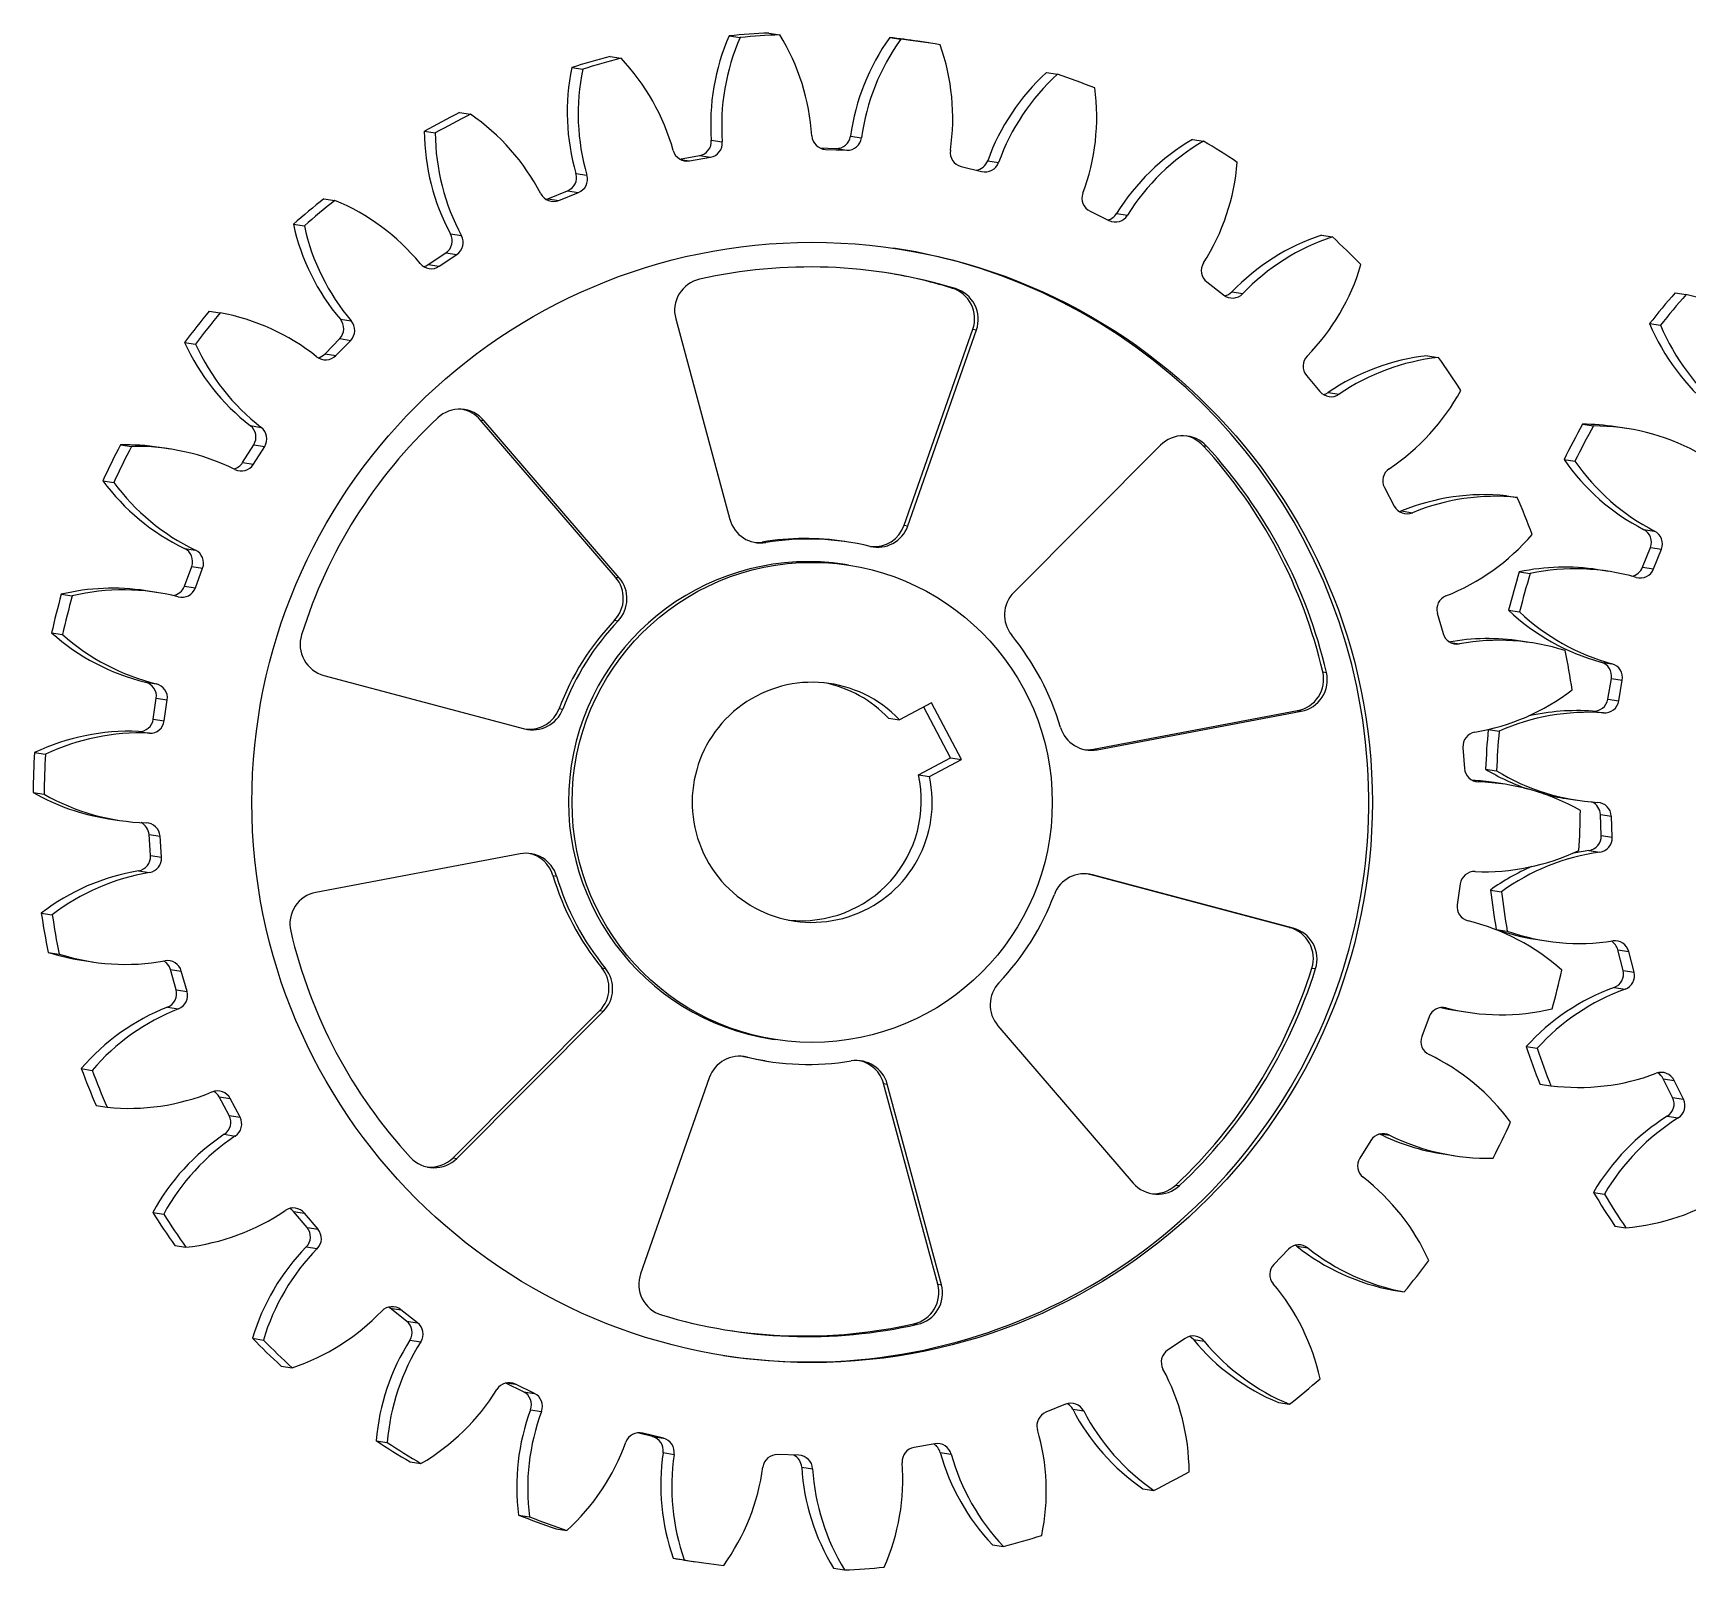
# Model space of a CAD drawing. Header units: millimetres. Extents: x -111 to 111, y -38 to 39.
# Drawn here: x -111.5 to -28.8, y -38.5 to 38.4 of the extents above; entities that cross this region are included whole.
import ezdxf

# ---------------------------------------------------------------- set-up
doc = ezdxf.new("R2010")
doc.units = ezdxf.units.MM

msp = doc.modelspace()

# ---------------------------------------------------------------- linework, layer by layer
at = {"color": 7, "linetype": 'Continuous', "lineweight": 25}
for p, q in [((-76.71, 38.218), (-76.162, 38.134)), ((-74.724, 38.353), (-74.176, 38.269)), ((-68.684, 38.132), (-68.137, 38.048)), ((-66.732, 37.858), (-67.28, 37.942)), ((-84.577, 36.633), (-84.03, 36.549)), ((-82.663, 37.178), (-82.116, 37.094)), ((-60.852, 36.379), (-60.305, 36.295)), ((-90.185, 34.378), (-89.638, 34.294)), ((-91.944, 33.446), (-91.397, 33.362)), ((-70.644, 33.209), (-70.097, 33.125)), ((-77.603, 32.995), (-77.056, 32.911)), ((-72.185, 32.615), (-71.384, 32.586)), ((-72.055, 32.566), (-71.891, 32.541)), ((-71.891, 32.541), (-70.836, 32.502)), ((-71.384, 32.586), (-70.836, 32.502)), ((-53.556, 33.035), (-53.009, 32.951)), ((-79.185, 32.059), (-78.197, 32.232)), ((-79.144, 32.036), (-78.689, 31.966)), ((-78.689, 31.966), (-77.65, 32.148)), ((-78.197, 32.232), (-77.65, 32.148)), ((-65.122, 31.689), (-64.098, 31.431)), ((-63.793, 31.971), (-63.245, 31.887)), ((-84.366, 31.338), (-83.819, 31.254)), ((-96.96, 30.074), (-96.413, 29.99)), ((-85.863, 30.044), (-85.768, 30.075)), ((-85.768, 30.075), (-84.789, 30.468)), ((-85.768, 30.075), (-85.22, 29.991)), ((-85.22, 29.991), (-84.241, 30.384)), ((-84.789, 30.468), (-84.241, 30.384)), ((-58.677, 29.447), (-57.73, 28.983)), ((-57.348, 29.335), (-56.801, 29.251)), ((-98.487, 28.797), (-97.94, 28.713)), ((-90.637, 28.312), (-90.089, 28.228)), ((-47.114, 28.247), (-46.567, 28.163)), ((-91.745, 26.784), (-90.869, 27.373)), ((-90.869, 27.373), (-90.322, 27.289)), ((-91.745, 26.784), (-91.198, 26.7)), ((-91.198, 26.7), (-90.322, 27.289)), ((-52.84, 25.915), (-52.01, 25.264)), ((-65.578, 25.607), (-65.396, 25.579)), ((-51.593, 25.417), (-51.045, 25.333)), ((-29.442, 25.364), (-28.895, 25.28)), ((-102.693, 24.456), (-102.146, 24.372)), ((-96.142, 24.047), (-95.594, 23.963)), ((-79.383, 24.071), (-76.679, 14.049)), ((-67.966, 13.751), (-64.534, 23.548)), ((-67.784, 13.723), (-64.352, 23.52)), ((-64.534, 23.548), (-64.352, 23.52)), ((-30.713, 23.832), (-30.166, 23.748)), ((-103.922, 22.889), (-103.374, 22.805)), ((-96.908, 22.322), (-96.174, 23.08)), ((-96.361, 22.238), (-95.626, 22.996)), ((-96.174, 23.08), (-95.626, 22.996)), ((-96.908, 22.322), (-96.361, 22.238)), ((-41.809, 22.225), (-41.261, 22.141)), ((-47.865, 21.246), (-47.188, 20.436)), ((-46.777, 20.387), (-46.23, 20.303)), ((-89.152, 19.021), (-88.97, 18.993)), ((-82.387, 11.151), (-89.152, 19.021)), ((-100.64, 18.731), (-100.092, 18.647)), ((-82.204, 11.123), (-88.97, 18.993)), ((-34.066, 18.802), (-33.519, 18.718)), ((-31.871, 18.591), (-32.419, 18.675)), ((-107.133, 17.768), (-106.586, 17.684)), ((-104.635, 17.561), (-105.183, 17.645)), ((-101.031, 16.884), (-100.47, 17.778)), ((-100.483, 16.8), (-99.923, 17.694)), ((-100.47, 17.778), (-99.923, 17.694)), ((-55.163, 17.754), (-62.488, 10.4)), ((-53.037, 17.739), (-52.855, 17.711)), ((-101.031, 16.884), (-100.483, 16.8)), ((-34.991, 17.039), (-34.444, 16.955)), ((-108.009, 15.98), (-107.462, 15.896)), ((-43.969, 15.644), (-43.475, 14.711)), ((-37.871, 15.23), (-37.324, 15.146)), ((-43.213, 14.433), (-43.113, 14.466)), ((-43.113, 14.466), (-42.566, 14.382)), ((-67.966, 13.751), (-67.784, 13.723)), ((-31.012, 13.542), (-30.464, 13.458)), ((-103.934, 12.595), (-103.387, 12.511)), ((-75.057, 12.915), (-74.875, 12.887)), ((-70.75, 12.91), (-70.933, 12.938)), ((-31.063, 11.656), (-30.673, 12.636)), ((-30.673, 12.636), (-30.126, 12.552)), ((-30.516, 11.572), (-30.126, 12.552)), ((-103.933, 10.708), (-103.571, 11.699)), ((-103.571, 11.699), (-103.023, 11.615)), ((-103.386, 10.624), (-103.023, 11.615)), ((-70.74, 11.764), (-70.922, 11.792)), ((-31.063, 11.656), (-30.516, 11.572)), ((-82.387, 11.151), (-82.204, 11.123)), ((-37.225, 11.422), (-36.678, 11.338)), ((-32.755, 11.448), (-33.302, 11.532)), ((-110.086, 10.303), (-109.539, 10.219)), ((-105.32, 10.396), (-105.868, 10.48)), ((-103.933, 10.708), (-103.386, 10.624)), ((-41.322, 9.354), (-41.033, 8.339)), ((-37.763, 9.505), (-37.216, 9.421)), ((-110.571, 8.373), (-110.024, 8.289)), ((-82.44, 9.005), (-82.258, 8.977)), ((-40.676, 7.899), (-40.212, 7.828)), ((-36.596, 7.877), (-37.143, 7.961)), ((-33.144, 6.913), (-32.597, 6.829)), ((-105.882, 5.909), (-105.335, 5.825)), ((-96.964, 6.248), (-86.934, 3.581)), ((-47.046, 6.42), (-46.864, 6.392)), ((-32.802, 5.057), (-32.624, 6.097)), ((-32.624, 6.097), (-32.077, 6.013)), ((-32.255, 4.972), (-32.077, 6.013)), ((-105.489, 4.063), (-105.34, 5.108)), ((-105.34, 5.108), (-104.792, 5.024)), ((-104.941, 3.979), (-104.792, 5.024)), ((-32.802, 5.057), (-32.255, 4.972)), ((-85.209, 4.59), (-85.027, 4.562)), ((-66.594, 4.874), (-68.2, 4.023)), ((-65.645, 2.13), (-66.987, 4.666)), ((-65.098, 2.046), (-66.594, 4.874)), ((-58.506, 2.56), (-48.308, 4.486)), ((-58.323, 2.532), (-48.125, 4.458)), ((-48.308, 4.486), (-48.125, 4.458)), ((-33.563, 4.46), (-33.015, 4.375)), ((-106.233, 3.445), (-105.685, 3.361)), ((-105.489, 4.063), (-104.941, 3.979)), ((-68.747, 4.107), (-68.2, 4.023)), ((-38.768, 3.545), (-38.233, 3.462)), ((-58.506, 2.56), (-58.323, 2.532)), ((-40.041, 2.651), (-39.969, 1.598)), ((-111.423, 2.388), (-110.876, 2.304)), ((-67.251, 1.279), (-65.645, 2.13)), ((-66.703, 1.195), (-65.098, 2.046)), ((-65.645, 2.13), (-65.098, 2.046)), ((-67.251, 1.279), (-66.703, 1.195)), ((-39.447, 0.954), (-39.272, 0.927)), ((-38.909, 1.56), (-38.362, 1.476)), ((-37.937, 0.805), (-38.484, 0.889)), ((-111.496, 0.398), (-110.949, 0.314)), ((-34.884, 0.093), (-34.337, 0.009)), ((-33.174, -0.705), (-32.626, -0.79)), ((-33.131, -1.76), (-33.174, -0.705)), ((-32.584, -1.844), (-32.626, -0.79)), ((-107.733, -0.914), (-107.185, -0.998)), ((-105.7, -1.707), (-105.153, -1.791)), ((-105.629, -2.76), (-105.7, -1.707)), ((-105.081, -2.844), (-105.153, -1.791)), ((-33.131, -1.76), (-32.584, -1.844)), ((-105.629, -2.76), (-105.081, -2.844)), ((-87.164, -2.669), (-97.362, -4.595)), ((-33.751, -2.502), (-33.204, -2.586)), ((-106.228, -3.519), (-105.681, -3.603)), ((-85.516, -3.76), (-85.333, -3.788)), ((-58.735, -3.69), (-58.812, -3.671)), ((-58.735, -3.69), (-58.553, -3.718)), ((-48.706, -6.357), (-58.735, -3.69)), ((-48.523, -6.385), (-58.553, -3.718)), ((-40.181, -4.172), (-40.33, -5.217)), ((-38.666, -4.48), (-38.118, -4.564)), ((-111.085, -5.633), (-110.538, -5.717)), ((-48.706, -6.357), (-48.523, -6.385)), ((-38.378, -6.45), (-37.831, -6.534)), ((-36.421, -6.939), (-35.873, -7.023)), ((-110.743, -7.594), (-110.196, -7.678)), ((-109.074, -7.986), (-108.527, -8.07)), ((-32.297, -7.473), (-31.75, -7.557)), ((-32.036, -8.496), (-32.297, -7.473)), ((-31.489, -8.58), (-31.75, -7.557)), ((-104.636, -8.448), (-104.089, -8.532)), ((-104.347, -9.463), (-104.636, -8.448)), ((-103.8, -9.547), (-104.089, -8.532)), ((-83.078, -8.366), (-82.896, -8.394)), ((-47.59, -8.378), (-47.407, -8.407)), ((-32.036, -8.496), (-31.489, -8.58)), ((-104.347, -9.463), (-103.8, -9.547)), ((-32.489, -9.351), (-31.941, -9.435)), ((-104.776, -10.33), (-104.229, -10.414)), ((-90.506, -17.863), (-83.182, -10.509)), ((-90.324, -17.892), (-82.999, -10.537)), ((-83.182, -10.509), (-82.999, -10.537)), ((-41.023, -10.346), (-40.88, -10.368)), ((-40.349, -10.505), (-39.802, -10.589)), ((-63.283, -11.26), (-56.517, -19.131)), ((-41.736, -10.817), (-42.099, -11.808)), ((-74.565, -11.93), (-74.383, -11.958)), ((-36.884, -12.308), (-36.337, -12.392)), ((-76.001, -12.806), (-76.042, -12.796)), ((-76.001, -12.806), (-75.819, -12.834)), ((-74.919, -13.019), (-74.737, -13.047)), ((-109.088, -13.408), (-108.541, -13.492)), ((-77.703, -13.86), (-81.135, -23.657)), ((-30.033, -13.911), (-29.486, -13.995)), ((-29.565, -14.857), (-30.033, -13.911)), ((-29.018, -14.941), (-29.486, -13.995)), ((-102.195, -14.82), (-101.647, -14.904)), ((-101.701, -15.753), (-102.195, -14.82)), ((-68.991, -14.158), (-68.808, -14.186)), ((-66.286, -24.18), (-68.991, -14.158)), ((-66.104, -24.208), (-68.808, -14.186)), ((-36.194, -14.175), (-35.646, -14.259)), ((-29.565, -14.857), (-29.018, -14.941)), ((-108.346, -15.255), (-107.798, -15.339)), ((-101.154, -15.837), (-101.647, -14.904)), ((-101.701, -15.753), (-101.154, -15.837)), ((-29.83, -15.787), (-29.283, -15.871)), ((-101.94, -16.69), (-101.393, -16.774)), ((-44.639, -16.994), (-45.199, -17.888)), ((-44.142, -16.665), (-43.708, -16.732)), ((-90.506, -17.863), (-90.324, -17.892)), ((-41.034, -17.67), (-40.487, -17.755)), ((-54.394, -19.228), (-54.212, -19.256)), ((-33.515, -19.594), (-32.968, -19.678)), ((-105.518, -20.597), (-104.971, -20.681)), ((-98.482, -20.545), (-97.934, -20.629)), ((-97.805, -21.355), (-98.482, -20.545)), ((-97.258, -21.439), (-97.934, -20.629)), ((-97.805, -21.355), (-97.258, -21.439)), ((-32.452, -21.276), (-31.904, -21.36)), ((-104.408, -22.25), (-103.861, -22.334)), ((-97.844, -22.321), (-97.296, -22.405)), ((-48.344, -22.285), (-48.417, -22.234)), ((-48.344, -22.285), (-47.797, -22.369)), ((-48.762, -22.431), (-49.496, -23.189)), ((-66.286, -24.18), (-66.104, -24.208)), ((-43.523, -24.481), (-42.976, -24.565)), ((-93.66, -25.373), (-93.729, -25.325)), ((-93.66, -25.373), (-93.112, -25.457)), ((-92.829, -26.024), (-93.66, -25.373)), ((-92.282, -26.108), (-93.112, -25.457)), ((-92.829, -26.024), (-92.282, -26.108)), ((-67.479, -26.158), (-67.296, -26.186)), ((-100.532, -26.887), (-99.984, -26.971)), ((-92.667, -26.978), (-92.119, -27.062)), ((-53.924, -26.893), (-54.8, -27.482)), ((-53.515, -26.949), (-52.968, -27.033)), ((-99.102, -28.273), (-98.555, -28.357)), ((-86.992, -29.557), (-87.877, -29.123)), ((-87.817, -29.111), (-87.392, -29.176)), ((-86.445, -29.641), (-87.392, -29.176)), ((-86.992, -29.557), (-86.445, -29.641)), ((-86.635, -30.455), (-86.087, -30.539)), ((-59.902, -30.184), (-60.881, -30.578)), ((-59.542, -30.435), (-58.995, -30.519)), ((-49.256, -30.099), (-48.709, -30.184)), ((-94.347, -32.003), (-93.799, -32.087)), ((-80.548, -31.798), (-81.297, -31.61)), ((-81.157, -31.604), (-81.024, -31.625)), ((-80.001, -31.882), (-81.024, -31.625)), ((-80.548, -31.798), (-80.001, -31.882)), ((-66.433, -32.16), (-67.472, -32.341)), ((-92.661, -33.06), (-92.113, -33.144)), ((-80.011, -32.602), (-79.464, -32.687)), ((-73.231, -32.734), (-74.286, -32.695)), ((-66.163, -32.592), (-65.615, -32.676)), ((-73.087, -33.325), (-72.539, -33.409)), ((-56.032, -34.403), (-55.485, -34.487)), ((-87.233, -35.72), (-86.686, -35.804)), ((-85.364, -36.404), (-84.817, -36.488)), ((-63.554, -37.203), (-63.006, -37.287)), ((-79.503, -37.876), (-78.956, -37.96)), ((-78.937, -37.968), (-78.39, -38.052)), ((-71.493, -38.378), (-70.946, -38.462))]:
    msp.add_line(p, q, dxfattribs=at)
at = {"color": 7, "linetype": 'Continuous', "lineweight": 25, "flags": 128}
for points in [[(-91.974, 26.683), (-91.861, 26.721), (-91.745, 26.784)], [(-47.01, 20.283), (-46.893, 20.323), (-46.777, 20.387)], [(-75.468, 12.901), (-75.35, 12.895), (-75.057, 12.915)], [(-58.953, 2.539), (-58.798, 2.532), (-58.506, 2.56)], [(-33.751, -2.502), (-34.411, -2.614), (-34.583, -2.651)], [(-41.153, -10.351), (-40.775, -10.431), (-40.349, -10.505)], [(-74.919, -13.019), (-75.36, -12.943), (-76.001, -12.806)], [(-98.482, -20.545), (-98.576, -20.452), (-98.659, -20.392)], [(-53.515, -26.949), (-53.608, -26.855), (-53.696, -26.792)]]:
    msp.add_lwpolyline(points, dxfattribs=at)
at = {"color": 7, "linetype": 'Continuous', "lineweight": 25}
for centre, radius in [((-72.566, -0.101), 27.996), ((-72.563, -0.099), 11.998)]:
    msp.add_circle(centre, radius, dxfattribs=at)
for centre, radius, start, end in [((-66.687, 33.815), 10.947, 156.28335, 184.29383), ((-66.14, 33.731), 10.947, 156.28335, 184.29383), ((-73.105, 0.006), 38.381, 92.41686, 95.38831), ((-72.558, -0.078), 38.381, 92.41686, 95.38831), ((-83.508, 32.548), 10.945, 3.4976, 31.51095), ((-59.796, 31.742), 10.946, 144.28606, 172.29728), ((-59.249, 31.658), 10.946, 144.28606, 172.29728), ((-73.105, 0.008), 38.38, 81.26935, 83.38526), ((-72.558, -0.076), 38.38, 80.41373, 83.38526), ((-76.484, 34.111), 10.946, 351.50101, 19.51237), ((-73.859, 34.409), 10.947, 168.27996, 196.29098), ((-73.105, 0.002), 38.385, 104.41949, 107.39074), ((-73.312, 34.325), 10.947, 168.27996, 196.29098), ((-72.557, -0.082), 38.385, 104.41949, 107.39074), ((-90.053, 29.559), 10.944, 15.49486, 43.51096), ((-53.488, 28.282), 10.945, 132.28762, 160.30072), ((-52.94, 28.198), 10.945, 132.28762, 160.30072), ((-72.558, -0.078), 38.381, 68.41065, 71.38211), ((-69.289, 34.179), 10.947, 339.50448, 7.51498), ((-73.103, -0.003), 38.39, 116.42115, 119.39212), ((-72.555, -0.087), 38.39, 116.42115, 119.39212), ((-95.833, 25.275), 10.942, 27.49325, 55.51241), ((-80.999, 33.499), 10.946, 180.27648, 208.2892), ((-80.451, 33.415), 10.946, 180.27648, 208.2892), ((-71.864, 33.26), 0.72, 183.49103, 267.89528), ((-71.358, 33.305), 0.72, 267.9082, 352.3035), ((-70.81, 33.221), 0.72, 267.9082, 352.3035), ((-78.813, 32.675), 0.72, 195.48916, 279.9004), ((-78.321, 32.941), 0.72, 279.91096, 4.2986), ((-77.774, 32.857), 0.72, 279.91096, 4.2986), ((-64.946, 32.387), 0.72, 171.4947, 255.89085), ((-48.037, 23.585), 10.944, 120.28777, 148.30356), ((-47.489, 23.501), 10.944, 120.28777, 148.30356), ((-72.56, -0.081), 38.384, 56.40814, 59.37941), ((-64.47, 32.214), 0.72, 277.78306, 340.30416), ((-63.923, 32.13), 0.72, 255.9039, 340.30732), ((-62.236, 32.749), 10.947, 327.50743, 355.51833), ((-85.057, 31.136), 0.72, 291.91172, 16.29346), ((-84.51, 31.052), 0.72, 291.91172, 16.29346), ((-73.099, -0.008), 38.397, 128.42158, 131.39222), ((-72.552, -0.092), 38.397, 128.42158, 131.39222), ((-100.597, 19.882), 10.94, 39.49305, 67.51503), ((-85.489, 30.658), 0.72, 207.48941, 291.90534), ((-58.361, 30.094), 0.72, 159.49952, 243.8879), ((-57.961, 29.714), 0.72, 283.52505, 328.30516), ((-57.413, 29.629), 0.72, 243.89881, 328.3094), ((-87.794, 31.124), 10.944, 192.2735, 220.28882), ((-87.246, 31.04), 10.944, 192.2735, 220.28882), ((-91.271, 27.97), 0.72, 303.91033, 28.28898), ((-90.724, 27.886), 0.72, 303.91033, 28.28898), ((-43.681, 17.858), 10.942, 108.28647, 136.30531), ((-43.134, 17.774), 10.942, 108.28647, 136.30531), ((-72.563, -0.085), 38.39, 44.40663, 47.37763), ((-72.75, -0.068), 28.001, 297.90421, 81.25536), ((-91.599, 27.297), 0.72, 219.49174, 303.90924), ((-72.68, 1.632), 25.031, 73.08265, 102.71951), ((-52.396, 26.481), 0.72, 147.50467, 231.88692), ((-55.634, 29.883), 10.946, 315.50933, 343.52183), ((-77.838, 24.488), 1.6, 102.72675, 195.10711), ((-72.862, 1.66), 25.031, 73.08251, 81.26934), ((-66.044, 24.077), 1.6, 340.68564, 73.0741), ((-65.862, 24.049), 1.6, 340.68564, 73.0741), ((-51.566, 25.83), 0.72, 231.89381, 316.30937), ((-52.113, 25.914), 0.72, 283.9, 316.30595), ((-0.534, 0.085), 38.402, 138.83136, 141.80172), ((0.013, 0.001), 38.402, 138.83136, 141.80172), ((-31.183, 14.583), 10.939, 49.90453, 77.9284), ((-73.095, -0.012), 38.403, 140.42069, 143.39101), ((-72.547, -0.096), 38.403, 140.42069, 143.39101), ((-104.136, 13.616), 10.939, 51.49429, 79.51839), ((-96.691, 23.581), 0.72, 315.90704, 40.28593), ((-96.143, 23.497), 0.72, 315.90704, 40.28593), ((-20.617, 28.052), 10.942, 202.68222, 230.70015), ((-20.07, 27.968), 10.942, 202.68222, 230.70015), ((-93.947, 27.387), 10.942, 204.27155, 232.28989), ((-93.399, 27.303), 10.942, 204.27155, 232.28989), ((-96.878, 22.739), 0.72, 231.49574, 315.91142), ((-97.425, 22.823), 0.72, 283.89996, 315.90805), ((-47.312, 21.707), 0.72, 135.50926, 219.88809), ((-40.611, 11.35), 10.94, 96.28395, 124.30566), ((-40.064, 11.266), 10.94, 96.28395, 124.30566), ((-72.568, -0.089), 38.396, 32.40639, 35.37706), ((-46.636, 20.898), 0.72, 219.88976, 304.30725), ((-49.772, 25.706), 10.944, 303.50987, 331.52488), ((-74.163, 0.828), 25.047, 133.0929, 162.71688), ((-90.183, 17.951), 1.599, 40.68078, 133.09639), ((-90.365, 17.979), 1.599, 40.68051, 77.95977), ((-101.08, 18.161), 0.72, 327.90242, 52.28483), ((-100.533, 18.077), 0.72, 327.90242, 52.28483), ((-54.03, 16.626), 1.599, 42.70594, 135.12121), ((-54.212, 16.654), 1.599, 42.70522, 77.95993), ((-0.53, 0.082), 38.407, 150.82944, 153.79955), ((0.017, -0.002), 38.407, 150.82944, 153.79955), ((-34.079, 7.864), 10.938, 81.26935, 89.93201), ((-33.532, 7.78), 10.938, 61.90687, 89.93192), ((-73.091, -0.015), 38.407, 152.41863, 155.38872), ((-72.543, -0.099), 38.407, 152.41863, 155.38872), ((-106.843, 6.834), 10.938, 81.26936, 91.52194), ((-106.296, 6.75), 10.938, 63.49677, 91.52189), ((-71.44, 0.753), 25.043, 13.07849, 42.70556), ((-71.258, 0.725), 25.043, 13.07849, 42.70556), ((-101.641, 17.267), 0.72, 283.5593, 327.9073), ((-101.093, 17.183), 0.72, 243.50072, 327.91152), ((-43.332, 15.981), 0.72, 123.5125, 207.8912), ((-25.994, 23.265), 10.941, 214.68143, 242.70235), ((-25.447, 23.181), 10.941, 214.68143, 242.70235), ((-99.189, 22.453), 10.941, 216.27096, 244.29224), ((-98.641, 22.369), 10.941, 216.27096, 244.29224), ((-38.961, 4.345), 10.939, 84.28064, 112.30456), ((-38.414, 4.261), 10.939, 84.28064, 112.30456), ((-72.574, -0.092), 38.402, 20.40746, 23.37782), ((-42.839, 15.048), 0.72, 207.88737, 292.3034), ((-75.134, 14.466), 1.599, 195.09694, 279.34611), ((-69.294, 14.252), 1.6, 256.45817, 340.69946), ((-69.476, 14.28), 1.6, 264.58315, 340.69885), ((-44.906, 20.401), 10.942, 291.50895, 319.52696), ((-31.342, 12.903), 0.72, 338.30843, 62.6961), ((-30.795, 12.819), 0.72, 338.30843, 62.6961), ((-104.247, 11.947), 0.72, 339.89727, 64.28588), ((-103.699, 11.863), 0.72, 339.89727, 64.28588), ((-72.925, -0.034), 13.124, 81.26941, 99.34992), ((-72.742, -0.062), 13.124, 76.45222, 99.34994), ((-72.741, -0.069), 12, 81.2809, 261.25779), ((-34.963, 0.72), 10.939, 81.26949, 101.93496), ((-31.732, 11.922), 0.72, 279.06482, 338.31706), ((-83.6, 10.107), 1.6, 316.46094, 40.67813), ((-83.418, 10.079), 1.6, 316.46094, 40.67813), ((-0.528, 0.081), 38.41, 162.82666, 165.79663), ((0.02, -0.003), 38.41, 162.82666, 165.79663), ((-34.415, 0.636), 10.938, 73.91007, 101.93505), ((-31.184, 11.838), 0.72, 253.91565, 338.32036), ((-73.089, -0.016), 38.41, 164.41577, 167.38573), ((-107.528, -0.332), 10.939, 81.26954, 103.52483), ((-72.541, -0.1), 38.41, 164.41577, 167.38573), ((-106.981, -0.416), 10.938, 75.50006, 103.52493), ((-104.609, 10.955), 0.72, 277.42436, 339.90636), ((-104.062, 10.871), 0.72, 255.50582, 339.90951), ((-61.354, 9.271), 1.6, 135.11714, 219.33411), ((-40.629, 9.551), 0.72, 111.51381, 195.89571), ((-30.258, 17.464), 10.939, 226.68211, 254.70547), ((-29.711, 17.38), 10.939, 226.68211, 254.70547), ((-103.29, 16.537), 10.939, 228.27183, 256.29545), ((-102.743, 16.453), 10.939, 228.27183, 256.29545), ((-72.921, -0.041), 13.132, 136.46103, 159.34874), ((-72.738, -0.069), 13.132, 136.46103, 159.34874), ((-40.341, 8.536), 0.72, 195.88705, 280.29848), ((-96.552, 7.794), 1.6, 162.70925, 255.09912), ((-72.747, -0.067), 13.13, 16.44697, 39.33708), ((-38.803, -2.85), 10.938, 81.26945, 100.30212), ((-38.256, -2.934), 10.938, 72.27713, 100.30219), ((-72.578, -0.093), 38.407, 8.40966, 11.37977), ((-33.334, 6.218), 0.72, 350.30353, 74.69888), ((-32.787, 6.134), 0.72, 350.30353, 74.69888), ((-106.053, 5.209), 0.72, 351.89247, 76.2889), ((-105.505, 5.125), 0.72, 351.89247, 76.2889), ((-72.562, -0.095), 5.999, 43.35853, 12.42552), ((-73.108, -0.01), 5.997, 43.35676, 78.62214), ((-48.605, 6.058), 1.6, 280.70212, 13.08355), ((-48.422, 6.03), 1.6, 280.70212, 13.08355), ((-41.249, 14.2), 10.941, 279.50672, 307.52771), ((-33.512, 5.178), 0.72, 265.92014, 350.31679), ((-32.964, 5.094), 0.72, 265.92014, 350.31679), ((-86.524, 5.126), 1.6, 255.11337, 339.35554), ((-86.706, 5.154), 1.6, 264.58284, 339.35484), ((-33.795, -6.536), 10.939, 85.9136, 113.93727), ((-34.342, -6.451), 10.939, 85.91327, 102.91216), ((-106.709, -7.484), 10.939, 87.50357, 115.52699), ((-106.162, -7.568), 10.939, 87.50357, 115.52699), ((-106.201, 4.164), 0.72, 267.51016, 351.90573), ((-105.654, 4.08), 0.72, 267.51016, 351.90573), ((-58.62, 4.104), 1.599, 196.44111, 280.69095), ((-39.323, 2.7), 0.72, 99.51299, 183.90086), ((-0.527, 0.081), 38.41, 174.8235, 177.79345), ((0.02, -0.003), 38.41, 174.8235, 177.79345), ((-73.089, -0.016), 38.41, 176.4126, 179.38256), ((-72.541, -0.1), 38.41, 176.4126, 179.38256), ((-73.11, -0.013), 6, 263.92723, 12.43527), ((-39.251, 1.647), 0.72, 183.88885, 268.29335), ((-40.144, -9.922), 10.938, 81.26935, 86.98426), ((-39.597, -10.006), 10.938, 60.27401, 88.29897), ((-33.223, 10.905), 10.939, 238.68438, 250.86047), ((-32.676, 10.821), 10.938, 238.68414, 266.70899), ((-106.072, 9.897), 10.939, 240.2741, 261.26919), ((-105.525, 9.813), 10.938, 240.27401, 268.29897), ((-33.224, 10.904), 10.938, 255.23779, 261.26934), ((-72.581, -0.094), 38.41, 356.4126, 359.38256), ((-33.893, -0.734), 0.72, 2.30283, 65.52263), ((-33.346, -0.818), 0.72, 2.29972, 86.70319), ((-106.419, -1.756), 0.72, 3.89213, 63.77589), ((-105.871, -1.84), 0.72, 3.88885, 88.29335), ((-33.851, -1.789), 0.72, 277.9232, 2.31202), ((-33.303, -1.873), 0.72, 277.9232, 2.31202), ((-106.347, -2.809), 0.72, 279.51299, 3.90086), ((-105.8, -2.893), 0.72, 279.51299, 3.90086), ((-86.867, -4.241), 1.599, 16.44111, 100.69095), ((-87.05, -4.213), 1.6, 16.44345, 77.95715), ((-38.96, 7.375), 10.939, 267.50357, 295.52699), ((-31.697, -13.422), 10.94, 97.91682, 125.93818), ((-104.421, -14.31), 10.941, 99.50672, 127.52771), ((-103.874, -14.394), 10.941, 99.50672, 127.52771), ((-72.923, -0.043), 13.13, 196.44697, 219.33708), ((-72.74, -0.071), 13.13, 196.44697, 219.33708), ((-58.964, -5.264), 1.6, 75.11337, 159.35554), ((-39.468, -4.274), 0.72, 87.51016, 171.90573), ((-32.244, -13.339), 10.942, 113.58788, 125.93755), ((-97.065, -6.167), 1.6, 100.70212, 193.08355), ((-72.749, -0.068), 13.132, 316.46103, 339.34874), ((-0.53, 0.081), 38.408, 186.8205, 189.79058), ((0.018, -0.003), 38.408, 186.8205, 189.79058), ((-73.091, -0.016), 38.407, 188.40966, 191.37977), ((-72.544, -0.1), 38.407, 188.40966, 191.37977), ((-39.617, -5.319), 0.72, 171.89247, 256.2889), ((-74.229, -0.862), 25.043, 193.07849, 222.70556), ((-49.117, -7.903), 1.6, 342.70925, 75.09912), ((-48.935, -7.931), 1.6, 342.70925, 75.09912), ((-42.379, -16.646), 10.939, 48.27183, 76.29545), ((-34.76, 3.872), 10.938, 250.68711, 261.26933), ((-34.213, 3.788), 10.938, 250.68716, 278.71229), ((-32.995, -7.651), 0.72, 14.30153, 59.03073), ((-32.447, -7.735), 0.72, 14.29765, 98.70828), ((-107.414, 2.825), 10.938, 252.27704, 261.26934), ((-106.866, 2.741), 10.938, 252.27713, 280.30219), ((-105.329, -8.645), 0.72, 15.89087, 58.82025), ((-104.781, -8.729), 0.72, 15.88705, 100.29848), ((-84.316, -9.38), 1.6, 315.11714, 39.33411), ((-84.133, -9.408), 1.6, 315.11714, 39.33411), ((-71.506, -0.937), 25.047, 313.0929, 342.71688), ((-71.324, -0.965), 25.047, 313.0929, 342.71688), ((-72.581, -0.094), 38.41, 344.41577, 347.38573), ((-32.734, -8.674), 0.72, 289.92431, 14.30686), ((-32.187, -8.758), 0.72, 289.92431, 14.30686), ((-105.04, -9.66), 0.72, 291.51381, 15.89571), ((-104.493, -9.744), 0.72, 291.51381, 15.89571), ((-62.069, -10.217), 1.6, 136.46094, 220.67813), ((-28.761, -19.638), 10.942, 109.9192, 137.93763), ((-28.213, -19.722), 10.942, 109.9192, 137.93763), ((-100.764, -20.51), 10.942, 111.50895, 139.52696), ((-100.217, -20.595), 10.942, 111.50895, 139.52696), ((-41.06, -11.064), 0.72, 75.50582, 159.90951), ((-38.141, 0.223), 10.938, 255.50006, 283.52493), ((-41.423, -12.056), 0.72, 159.89727, 244.28588), ((-0.534, 0.08), 38.403, 198.81818, 201.78849), ((0.013, -0.004), 38.403, 198.81818, 201.78849), ((-76.193, -14.389), 1.6, 76.45817, 160.69946), ((-72.745, -0.075), 13.124, 256.45222, 279.34994), ((-70.353, -14.603), 1.599, 15.09694, 99.34611), ((-70.535, -14.575), 1.6, 15.09932, 77.95689), ((-46.481, -22.562), 10.941, 36.27096, 64.29224), ((-73.096, -0.017), 38.402, 200.40746, 203.37782), ((-72.549, -0.101), 38.402, 200.40746, 203.37782), ((-34.255, -3.409), 10.939, 262.69066, 290.71479), ((-30.131, -14.314), 0.72, 26.29769, 110.71327), ((-30.678, -14.23), 0.72, 26.30111, 58.6387), ((-106.708, -4.454), 10.939, 264.28064, 292.30456), ((-102.283, -15.241), 0.72, 27.88737, 112.3034), ((-102.831, -15.157), 0.72, 27.89092, 58.6385), ((-30.211, -15.176), 0.72, 301.92327, 26.30221), ((-29.664, -15.26), 0.72, 301.92327, 26.30221), ((-102.337, -16.09), 0.72, 303.5125, 27.8912), ((-101.79, -16.174), 0.72, 303.5125, 27.8912), ((-72.579, -0.094), 38.407, 332.41863, 335.38872), ((-24.044, -25.076), 10.944, 121.92031, 149.93571), ((-23.496, -25.16), 10.944, 121.92031, 149.93571), ((-95.898, -25.815), 10.944, 123.50987, 151.52488), ((-95.35, -25.899), 10.944, 123.50987, 151.52488), ((-44.029, -17.376), 0.72, 63.50072, 147.91152), ((-39.374, -6.859), 10.938, 243.49684, 261.26927), ((-38.827, -6.943), 10.938, 243.49677, 271.52189), ((-91.457, -16.763), 1.599, 222.70594, 315.12121), ((-91.64, -16.735), 1.599, 264.58018, 315.11913), ((-44.589, -18.27), 0.72, 147.90242, 232.28483), ((-51.723, -27.496), 10.942, 24.27155, 52.28989), ((-55.304, -18.088), 1.599, 220.68078, 313.09639), ((-55.487, -18.06), 1.599, 264.57991, 313.09464), ((-0.54, 0.077), 38.397, 210.81694, 213.78757), ((0.008, -0.007), 38.397, 210.81694, 213.78757), ((-32.799, -10.457), 10.94, 274.69402, 302.71608), ((-73.101, -0.02), 38.396, 212.40639, 215.37706), ((-105.058, -11.459), 10.94, 276.28395, 304.30566), ((-98.486, -21.091), 0.72, 39.88976, 124.30725), ((-72.554, -0.104), 38.396, 212.40639, 215.37706), ((-98.357, -21.817), 0.72, 315.50926, 39.88809), ((-97.81, -21.901), 0.72, 315.50926, 39.88809), ((-90.036, -29.992), 10.946, 135.50933, 163.52183), ((-48.245, -22.932), 0.72, 51.49574, 135.91142), ((-41.533, -13.725), 10.939, 231.49429, 259.51839), ((-89.488, -30.076), 10.946, 135.50933, 163.52183), ((-40.986, -13.809), 10.939, 231.49429, 259.51839), ((-72.575, -0.097), 38.403, 320.42069, 323.39101), ((-79.625, -24.186), 1.6, 160.68564, 253.0741), ((-48.979, -23.69), 0.72, 135.90704, 220.28593), ((-67.831, -24.597), 1.6, 282.72675, 15.10711), ((-67.649, -24.625), 1.6, 282.72675, 15.10711), ((-57.876, -31.233), 10.944, 12.2735, 40.28882), ((-101.988, -17.967), 10.942, 288.28647, 316.30531), ((-93.556, -26.023), 0.72, 51.89381, 136.30937), ((-72.746, -0.081), 27.988, 261.27005, 297.90773), ((-93.274, -26.591), 0.72, 327.50467, 51.88692), ((-92.727, -26.675), 0.72, 327.50467, 51.88692), ((-72.807, -1.769), 25.031, 253.08265, 282.71951), ((-72.99, -1.74), 25.031, 261.2695, 282.7194), ((-73.106, -0.024), 38.39, 224.40663, 227.37763), ((-72.559, -0.108), 38.39, 224.40663, 227.37763), ((-83.434, -32.858), 10.947, 147.50743, 175.51833), ((-82.886, -32.942), 10.947, 147.50743, 175.51833), ((-53.523, -27.49), 0.72, 39.49174, 123.90924), ((-45.072, -19.991), 10.94, 219.49305, 247.51503), ((-44.525, -20.075), 10.94, 219.49305, 247.51503), ((-54.399, -28.08), 0.72, 123.91033, 208.28898), ((-64.671, -33.608), 10.946, 0.27648, 28.2892), ((-72.57, -0.101), 38.397, 308.42158, 311.39222), ((-97.633, -23.695), 10.944, 300.28777, 328.30356), ((-87.709, -29.823), 0.72, 63.89881, 148.3094), ((-87.309, -30.203), 0.72, 339.49952, 63.8879), ((-86.762, -30.287), 0.72, 339.49952, 63.8879), ((-76.381, -34.288), 10.947, 159.50448, 187.51498), ((-75.833, -34.372), 10.947, 159.50448, 187.51498), ((-60.612, -31.246), 0.72, 111.91172, 196.29346), ((-59.633, -30.852), 0.72, 27.48941, 111.90534), ((-60.181, -30.768), 0.72, 27.49302, 58.63846), ((-49.836, -25.384), 10.942, 207.49325, 235.51241), ((-49.289, -25.468), 10.942, 207.49325, 235.51241), ((-73.11, -0.028), 38.384, 236.40814, 239.37941), ((-72.562, -0.112), 38.384, 236.40814, 239.37941), ((-92.182, -28.391), 10.945, 312.28762, 340.30072), ((-81.199, -32.323), 0.72, 75.9039, 160.30732), ((-80.723, -32.496), 0.72, 351.4947, 75.89085), ((-80.176, -32.58), 0.72, 351.4947, 75.89085), ((-66.856, -32.785), 0.72, 15.493, 58.84959), ((-66.309, -32.869), 0.72, 15.48916, 99.9004), ((-71.81, -34.518), 10.947, 348.27996, 16.29098), ((-69.185, -34.22), 10.946, 171.50101, 199.51237), ((-68.638, -34.304), 10.946, 171.50101, 199.51237), ((-74.312, -33.415), 0.72, 87.9082, 172.3035), ((-73.805, -33.369), 0.72, 3.49431, 63.55877), ((-73.258, -33.453), 0.72, 3.49103, 87.89528), ((-67.348, -33.05), 0.72, 99.91096, 184.2986), ((-55.617, -29.669), 10.944, 195.49486, 223.51096), ((-55.07, -29.753), 10.944, 195.49486, 223.51096), ((-85.873, -31.851), 10.946, 324.28606, 352.29728), ((-62.162, -32.658), 10.945, 183.4976, 211.51095), ((-61.614, -32.742), 10.945, 183.4976, 211.51095), ((-78.982, -33.924), 10.947, 336.28335, 4.29383), ((-72.567, -0.106), 38.39, 296.42115, 299.39212), ((-73.111, -0.032), 38.381, 248.41065, 251.38211), ((-72.564, -0.116), 38.381, 248.41065, 251.38211), ((-72.565, -0.112), 38.385, 284.41949, 287.39074), ((-73.112, -0.033), 38.38, 260.41373, 261.26935), ((-72.564, -0.117), 38.38, 260.41373, 263.38526), ((-72.564, -0.115), 38.381, 272.41686, 275.38831)]:
    msp.add_arc(centre, radius, start, end, dxfattribs=at)

doc.saveas('drawing.dxf')
